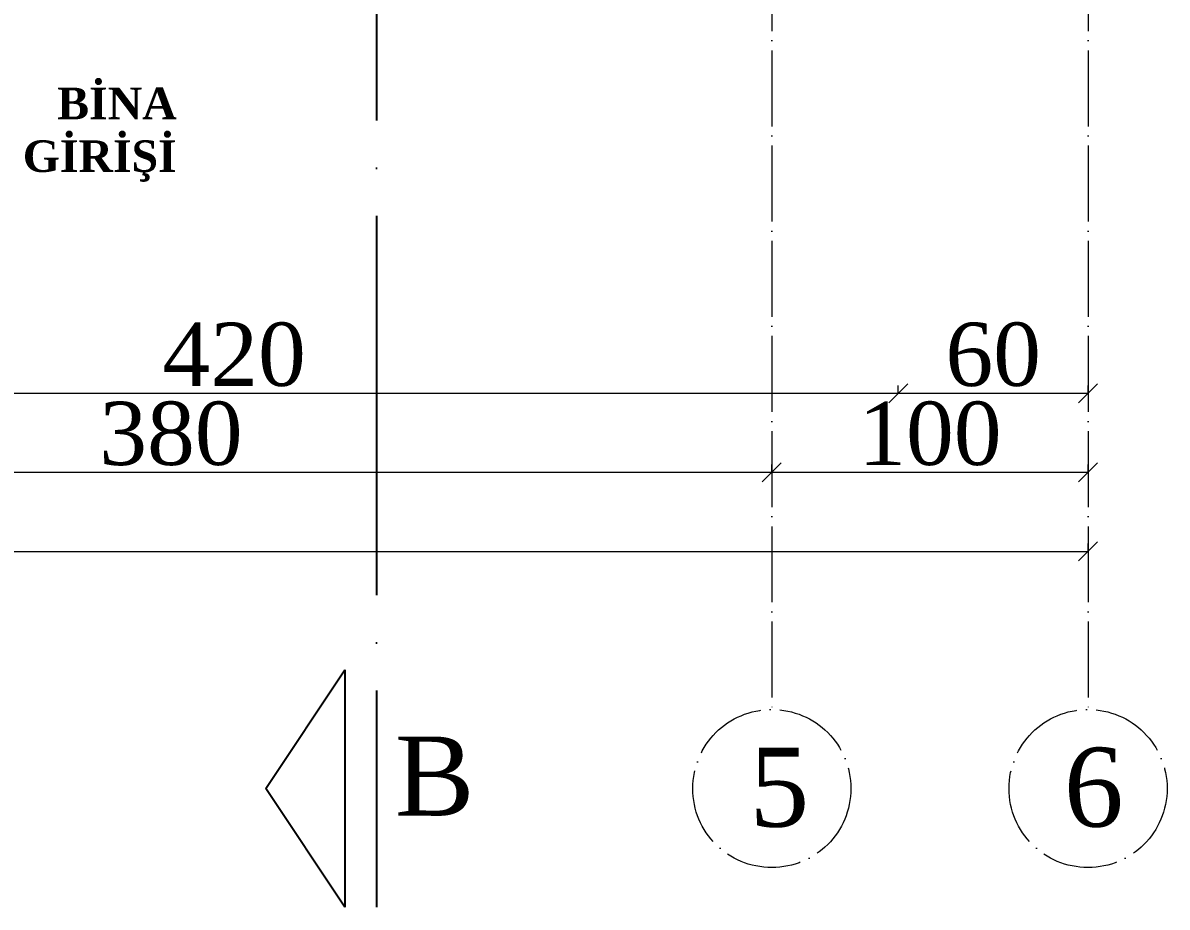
# Model space of a CAD drawing. Header units: metres. Extents: x -5196 to 34307, y 7076 to 19260.
# Drawn here: x 14435.3 to 14797.1, y 9513.8 to 9793.4 of the extents above; entities that cross this region are included whole.
import ezdxf

# ---------------------------------------------------------------- set-up
doc = ezdxf.new("R2010")
doc.units = ezdxf.units.M
doc.linetypes.add('ACAD_ISO04W100', pattern=[30, 24, -3, 0, -3])
doc.layers.add('YLZ-AKS', color=7, linetype='ACAD_ISO04W100', lineweight=5, true_color=0x2e2f36)
doc.layers.add('YLZ-Kesit Çizgisi', color=10, linetype='Continuous')
doc.layers.add('YLZ-YAZI', color=113, linetype='Continuous')
doc.layers.add('YLZ-TEFRİŞ', color=191, linetype='Continuous', lineweight=20)
doc.layers.add('YLZ-ÖLÇÜ', color=251, linetype='Continuous', lineweight=5)
doc.styles.add('ARIAL', font='times.ttf')
doc.dimstyles.new('YLZ - Dış Ölçü', dxfattribs={"dimscale": 2, "dimtxt": 10, "dimasz": 3, "dimexe": 1.25, "dimexo": 1, "dimgap": 1, "dimtad": 1, "dimdec": 1, "dimrnd": 0.5, "dimtxsty": 'ARIAL', "dimblk": 'OBLIQUE', "dimcen": 1, "dimclrd": 250, "dimclre": 250, "dimclrt": 150, "dimadec": 0, "dimazin": 0, "dimtfac": 1, "dimtdec": 1, "dimtmove": 1, "dimatfit": 3, "dimldrblk": 'OBLIQUE', "dimfxl": 0, "dimarcsym": 0})

# ---------------------------------------------------------------- blocks, each defined once
blk = doc.blocks.new('_Oblique')
at = {"color": 0, "linetype": 'ByBlock', "lineweight": -2}
blk.add_line((-0.5, -0.5), (0.5, 0.5), dxfattribs=at)
blk = doc.blocks.new('*D6091')
at = {"layer": 'Defpoints', "color": 0, "transparency": 16777216}
for p in [(482190.03, 4515065.65), (483145.03, 4515065.65), (483145.03, 4515065.65)]:
    blk.add_point(p, dxfattribs=at)
at = {"layer": 'YLZ-ÖLÇÜ', "color": 250, "lineweight": -2, "transparency": 16777216}
for p, q in [((482190.03, 4515065.65), (482190.03, 4515068.15)), ((482190.03, 4515065.65), (483145.03, 4515065.65)), ((483145.03, 4515065.65), (483145.03, 4515068.15))]:
    blk.add_line(p, q, dxfattribs=at)
at = {"layer": 'YLZ-ÖLÇÜ', "color": 250, "lineweight": -2, "transparency": 16777216, "xscale": 6, "yscale": 6, "zscale": 6, "rotation": 180}
blk.add_blockref('_Oblique', (482190.03, 4515065.65), dxfattribs=at)
at = {"layer": 'YLZ-ÖLÇÜ', "color": 250, "lineweight": -2, "transparency": 16777216, "xscale": 6, "yscale": 6, "zscale": 6}
blk.add_blockref('_Oblique', (483145.03, 4515065.65), dxfattribs=at)
at = {"layer": 'YLZ-ÖLÇÜ', "color": 150, "transparency": 16777216, "insert": (482667.53, 4515077.86), "char_height": 20, "attachment_point": 5, "style": 'ARIAL'}
blk.add_mtext('955', dxfattribs=at)
blk = doc.blocks.new('*D6104')
at = {"layer": 'Defpoints', "color": 0, "transparency": 16777216}
for p in [(482665.03, 4515115.65), (483085.03, 4515115.65), (483085.03, 4515115.65)]:
    blk.add_point(p, dxfattribs=at)
at = {"layer": 'YLZ-ÖLÇÜ', "color": 250, "lineweight": -2, "transparency": 16777216}
for p, q in [((482665.03, 4515115.65), (482665.03, 4515118.15)), ((482665.03, 4515115.65), (483085.03, 4515115.65)), ((483085.03, 4515115.65), (483085.03, 4515118.15))]:
    blk.add_line(p, q, dxfattribs=at)
at = {"layer": 'YLZ-ÖLÇÜ', "color": 250, "lineweight": -2, "transparency": 16777216, "xscale": 6, "yscale": 6, "zscale": 6, "rotation": 180}
blk.add_blockref('_Oblique', (482665.03, 4515115.65), dxfattribs=at)
at = {"layer": 'YLZ-ÖLÇÜ', "color": 250, "lineweight": -2, "transparency": 16777216, "xscale": 6, "yscale": 6, "zscale": 6}
blk.add_blockref('_Oblique', (483085.03, 4515115.65), dxfattribs=at)
at = {"layer": 'YLZ-ÖLÇÜ', "color": 150, "transparency": 16777216, "insert": (482875.03, 4515127.83), "char_height": 20, "attachment_point": 5, "style": 'ARIAL'}
blk.add_mtext('420', dxfattribs=at)
blk = doc.blocks.new('*D6105')
at = {"layer": 'Defpoints', "color": 0, "transparency": 16777216}
for p in [(483085.03, 4515115.65), (483145.03, 4515115.65), (483145.03, 4515115.65)]:
    blk.add_point(p, dxfattribs=at)
at = {"layer": 'YLZ-ÖLÇÜ', "color": 250, "lineweight": -2, "transparency": 16777216}
for p, q in [((483085.03, 4515115.65), (483085.03, 4515118.15)), ((483085.03, 4515115.65), (483145.03, 4515115.65)), ((483145.03, 4515115.65), (483145.03, 4515118.15))]:
    blk.add_line(p, q, dxfattribs=at)
at = {"layer": 'YLZ-ÖLÇÜ', "color": 250, "lineweight": -2, "transparency": 16777216, "xscale": 6, "yscale": 6, "zscale": 6, "rotation": 180}
blk.add_blockref('_Oblique', (483085.03, 4515115.65), dxfattribs=at)
at = {"layer": 'YLZ-ÖLÇÜ', "color": 250, "lineweight": -2, "transparency": 16777216, "xscale": 6, "yscale": 6, "zscale": 6}
blk.add_blockref('_Oblique', (483145.03, 4515115.65), dxfattribs=at)
at = {"layer": 'YLZ-ÖLÇÜ', "color": 150, "transparency": 16777216, "insert": (483115.03, 4515127.83), "char_height": 20, "attachment_point": 5, "style": 'ARIAL'}
blk.add_mtext('60', dxfattribs=at)
blk = doc.blocks.new('*D6106')
at = {"layer": 'Defpoints', "color": 0, "transparency": 16777216}
for p in [(482665.03, 4515090.65), (483045.03, 4515090.65), (483045.03, 4515090.65)]:
    blk.add_point(p, dxfattribs=at)
at = {"layer": 'YLZ-ÖLÇÜ', "color": 250, "lineweight": -2, "transparency": 16777216}
for p, q in [((482665.03, 4515090.65), (482665.03, 4515093.15)), ((482665.03, 4515090.65), (483045.03, 4515090.65)), ((483045.03, 4515090.65), (483045.03, 4515093.15))]:
    blk.add_line(p, q, dxfattribs=at)
at = {"layer": 'YLZ-ÖLÇÜ', "color": 250, "lineweight": -2, "transparency": 16777216, "xscale": 6, "yscale": 6, "zscale": 6, "rotation": 180}
blk.add_blockref('_Oblique', (482665.03, 4515090.65), dxfattribs=at)
at = {"layer": 'YLZ-ÖLÇÜ', "color": 250, "lineweight": -2, "transparency": 16777216, "xscale": 6, "yscale": 6, "zscale": 6}
blk.add_blockref('_Oblique', (483045.03, 4515090.65), dxfattribs=at)
at = {"layer": 'YLZ-ÖLÇÜ', "color": 150, "transparency": 16777216, "insert": (482855.03, 4515102.83), "char_height": 20, "attachment_point": 5, "style": 'ARIAL'}
blk.add_mtext('380', dxfattribs=at)
blk = doc.blocks.new('*D6107')
at = {"layer": 'Defpoints', "color": 0, "transparency": 16777216}
for p in [(483045.03, 4515090.65), (483145.03, 4515090.65), (483145.03, 4515090.65)]:
    blk.add_point(p, dxfattribs=at)
at = {"layer": 'YLZ-ÖLÇÜ', "color": 250, "lineweight": -2, "transparency": 16777216}
for p, q in [((483045.03, 4515090.65), (483045.03, 4515093.15)), ((483045.03, 4515090.65), (483145.03, 4515090.65)), ((483145.03, 4515090.65), (483145.03, 4515093.15))]:
    blk.add_line(p, q, dxfattribs=at)
at = {"layer": 'YLZ-ÖLÇÜ', "color": 250, "lineweight": -2, "transparency": 16777216, "xscale": 6, "yscale": 6, "zscale": 6, "rotation": 180}
blk.add_blockref('_Oblique', (483045.03, 4515090.65), dxfattribs=at)
at = {"layer": 'YLZ-ÖLÇÜ', "color": 250, "lineweight": -2, "transparency": 16777216, "xscale": 6, "yscale": 6, "zscale": 6}
blk.add_blockref('_Oblique', (483145.03, 4515090.65), dxfattribs=at)
at = {"layer": 'YLZ-ÖLÇÜ', "color": 150, "transparency": 16777216, "insert": (483095.03, 4515102.83), "char_height": 20, "attachment_point": 5, "style": 'ARIAL'}
blk.add_mtext('100', dxfattribs=at)
blk = doc.blocks.new('Aks')
at = {"layer": 'YLZ-AKS'}
for p, q in [((479950.78, 4514594.56), (479950.78, 4512399.56)), ((480050.78, 4514594.56), (480050.78, 4512399.56))]:
    blk.add_line(p, q, dxfattribs=at)
for centre in [(479950.78, 4512374.56), (480050.78, 4512374.56)]:
    blk.add_circle(centre, 25, dxfattribs=at)
at = {"layer": 'YLZ-Kesit Çizgisi', "linetype": 'ACAD_ISO04W100', "ltscale": 5}
blk.add_line((479825.78, 4514657.06), (479825.78, 4512337.06), dxfattribs=at)
blk.add_lwpolyline([(479815.78, 4512337.06), (479790.78, 4512374.56), (479815.78, 4512412.06), (479815.78, 4512337.06)], dxfattribs=at)
at = {"layer": 'YLZ-Kesit Çizgisi', "linetype": 'ACAD_ISO04W100', "ltscale": 5, "insert": (479831.55, 4512391), "char_height": 25, "attachment_point": 1, "style": 'ARIAL'}
blk.add_mtext_dynamic_manual_height_columns('B', width=209.7418, gutter_width=12.5, heights=[103.98], dxfattribs=at)
at = {"layer": 'YLZ-YAZI', "char_height": 25, "attachment_point": 1, "style": 'ARIAL'}
for s, insert in [('\\pi8.63076;5', (479935.1, 4512387.5)), ('\\pi8.03595;6', (480035.1, 4512387.5))]:
    blk.add_mtext_dynamic_manual_height_columns(s, width=31.5189, gutter_width=12.5, heights=[8.55], dxfattribs=dict(at, insert=insert))
blk = doc.blocks.new('Z.K. Tefriş')
at = {"layer": 'YLZ-TEFRİŞ', "insert": (479989.69, 4508047.6), "char_height": 10, "attachment_point": 9, "style": 'ARIAL'}
blk.add_mtext_dynamic_manual_height_columns('{\\fTimes New Roman|b1|i0|c162|p18;BİNA \\PGİRİŞİ}', width=184.1101, gutter_width=6.25, heights=[51.99], dxfattribs=at)
blk = doc.blocks.new('ZK. Dış Ölçü')
at = {"layer": 'YLZ-ÖLÇÜ'}
for base, p1, p2, picture, middle in [((483085.03, 4515115.65), (482665.03, 4515115.65), (483085.03, 4515115.65), '*D6104', (482875.03, 4515127.83)), ((483145.03, 4515115.65), (483085.03, 4515115.65), (483145.03, 4515115.65), '*D6105', (483115.03, 4515127.83)), ((483045.03, 4515090.65), (482665.03, 4515090.65), (483045.03, 4515090.65), '*D6106', (482855.03, 4515102.83)), ((483145.03, 4515090.65), (483045.03, 4515090.65), (483145.03, 4515090.65), '*D6107', (483095.03, 4515102.83))]:
    dim = blk.add_linear_dim(base=base, p1=p1, p2=p2, angle=180, dimstyle='YLZ - Dış Ölçü', dxfattribs=at)
    dim.commit()
    dim.dimension.update_dxf_attribs({"geometry": picture, "text_midpoint": middle})
dim = blk.add_aligned_dim(p1=(482190.03, 4515065.65), p2=(483145.03, 4515065.65), distance=0, dimstyle='YLZ - Dış Ölçü', dxfattribs=at)
dim.commit()
dim.dimension.update_dxf_attribs({"geometry": '*D6091', "text_midpoint": (482667.53, 4515077.86)})

msp = doc.modelspace()

# ---------------------------------------------------------------- block references
at = {"layer": 'YLZ-TEFRİŞ'}
for name, p in [('Aks', (-465278.68, -4502823.23)), ('Z.K. Tefriş', (-465505.77, -4498304.44))]:
    msp.add_blockref(name, p, dxfattribs=at)
at = {"layer": 'YLZ-ÖLÇÜ'}
msp.add_blockref('ZK. Dış Ölçü', (-468372.93, -4505439.33), dxfattribs=at)

doc.saveas('drawing.dxf')
